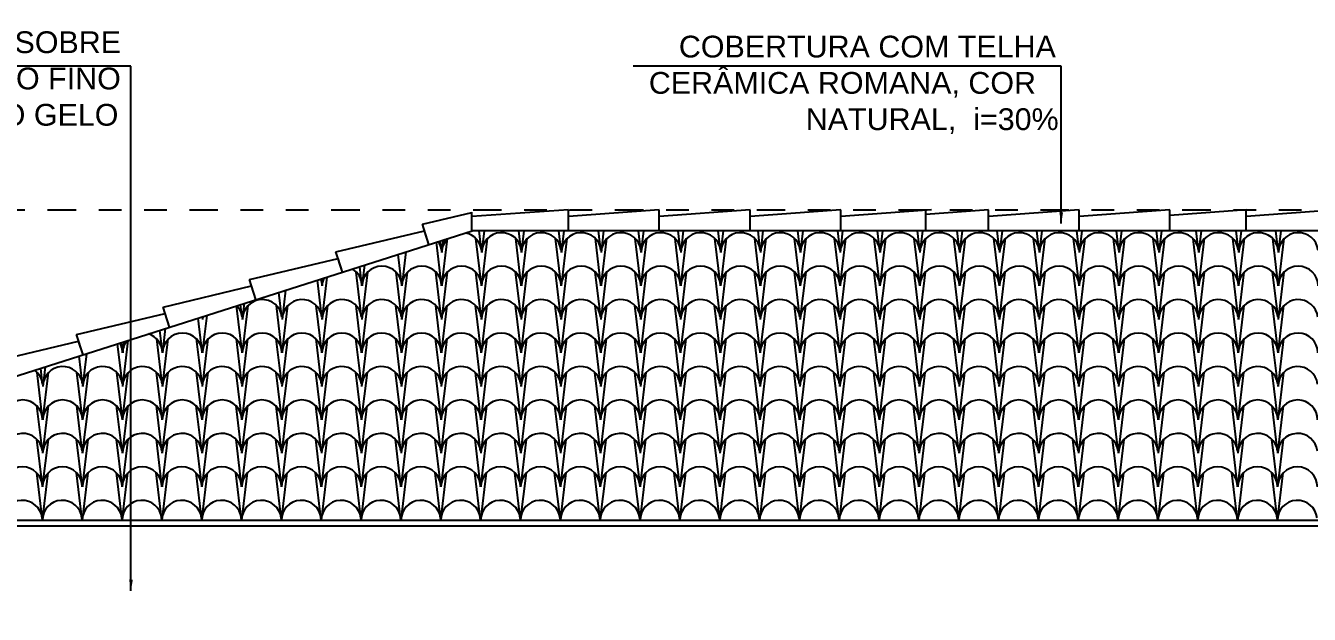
# Model space of a CAD drawing. Extents: x 12 to 194, y 116 to 198.
# Drawn here: x 34.78 to 40.44, y 166.51 to 169.1 of the extents above; entities that cross this region are included whole.
import ezdxf

# ---------------------------------------------------------------- set-up
doc = ezdxf.new("R2010")
doc.units = 0
doc.header["$LTSCALE"] = 0.005
doc.linetypes.add('C5', pattern=[60, 50, -5, 0, -5])
doc.linetypes.add('TRAÇO-2PTOS_P', pattern=[0.625, 0.25, -0.125, 0, -0.125, 0, -0.125])
doc.layers.get('0').update_dxf_attribs({"linetype": 'CONTINUOUS'})
for name, color, linetype in [('A-01', 1, 'CONTINUOUS'), ('ARQ-EXO-1_100', 251, 'C5'), ('ARQ-SMB-1_100', 1, 'CONTINUOUS'), ('ARQ-TXT-1_075', 2, 'CONTINUOUS'), ('BL-AR-TELHA 2', 2, 'CONTINUOUS'), ('TELHA', 3, 'CONTINUOUS')]:
    doc.layers.add(name, color=color, linetype=linetype)
doc.styles.add('ESC-50-A20', font='arial.ttf', dxfattribs={"height": 0.1})
doc.styles.add('FNDE Texto Cota 0025', font='verdana.ttf', dxfattribs={"height": 0.04})
doc.dimstyles.new('FNDE 1-0025', dxfattribs={"dimscale": 5, "dimtxt": 0.04, "dimasz": 0.01, "dimexe": 0.15, "dimexo": 0.15, "dimgap": 0.005, "dimtad": 1, "dimzin": 1, "dimdsep": 46, "dimtxsty": 'FNDE Texto Cota 0025', "dimblk": 'tic', "dimcen": 0.015, "dimdle": 0.15, "dimse1": 1, "dimse2": 1, "dimclrd": 251, "dimclre": 251, "dimclrt": 256, "dimaunit": 1, "dimadec": 3, "dimazin": 0, "dimtfac": 1, "dimtix": 1, "dimtmove": 2, "dimatfit": 3, "dimfxl": 0.15, "dimtvp": 1, "dimtolj": 1, "dimtzin": 0, "dimarcsym": 0})

# ---------------------------------------------------------------- blocks, each defined once
blk = doc.blocks.new('tic')
at = {"color": 251}
for p, q in [((-1, 0), (1, 0)), ((0, -1), (0, 1))]:
    blk.add_line(p, q, dxfattribs=at)
blk.add_line((-0.6, -0.6), (0.6, 0.6))

msp = doc.modelspace()

# ---------------------------------------------------------------- linework, layer by layer
at = {"layer": 'A-01', "color": 3}
for p, q in [((33.0273, 167.0118), (36.7498, 168.1983)), ((46.2497, 168.1983), (36.7497, 168.1983))]:
    msp.add_line(p, q, dxfattribs=at)
msp.add_lwpolyline([(33.6247, 166.4488), (33.6247, 166.8988), (49.3747, 166.8988), (49.3747, 166.4488)], dxfattribs=at)
at = {"layer": 'ARQ-EXO-1_100', "color": 252, "linetype": 'TRAÇO-2PTOS_P', "ltscale": 100}
msp.add_line((31.7548, 168.2917), (50.4577, 168.2917), dxfattribs=at)
at = {"layer": 'ARQ-EXO-1_100', "color": 252, "ltscale": 2}
msp.add_line((31.7548, 166.8988), (50.4577, 166.8988), dxfattribs=at)
at = {"layer": 'BL-AR-TELHA 2'}
for p, q in [((36.7913, 168.1129), (36.7811, 168.1983)), ((36.793, 168.1035), (36.8045, 168.1983)), ((36.9669, 168.1129), (36.9566, 168.1983)), ((36.9686, 168.1035), (36.98, 168.1983)), ((37.1425, 168.1129), (37.1322, 168.1983)), ((37.1442, 168.1035), (37.1556, 168.1983)), ((37.318, 168.1129), (37.3078, 168.1983)), ((37.3198, 168.1035), (37.3312, 168.1983)), ((37.4936, 168.1129), (37.4833, 168.1983)), ((37.4953, 168.1035), (37.5067, 168.1983)), ((37.6692, 168.1129), (37.6589, 168.1983)), ((37.6709, 168.1035), (37.6823, 168.1983)), ((37.8448, 168.1129), (37.8345, 168.1983)), ((37.8465, 168.1035), (37.8579, 168.1983)), ((38.0203, 168.1129), (38.0101, 168.1983)), ((38.022, 168.1035), (38.0334, 168.1983)), ((38.1959, 168.1129), (38.1856, 168.1983)), ((38.1976, 168.1035), (38.209, 168.1983)), ((38.3715, 168.1129), (38.3612, 168.1983)), ((38.3732, 168.1035), (38.3846, 168.1983)), ((38.547, 168.1129), (38.5368, 168.1983)), ((38.5487, 168.1035), (38.5602, 168.1983)), ((38.7226, 168.1129), (38.7123, 168.1983)), ((38.7226, 168.1129), (38.7123, 168.1983)), ((38.7243, 168.1035), (38.7357, 168.1983)), ((38.8982, 168.1129), (38.8879, 168.1983)), ((38.8999, 168.1035), (38.9113, 168.1983)), ((39.0737, 168.1129), (39.0635, 168.1983)), ((39.0755, 168.1035), (39.0869, 168.1983)), ((39.2493, 168.1129), (39.239, 168.1983)), ((39.251, 168.1035), (39.2624, 168.1983)), ((39.4249, 168.1129), (39.4146, 168.1983)), ((39.4266, 168.1035), (39.438, 168.1983)), ((39.6005, 168.1129), (39.5902, 168.1983)), ((39.6022, 168.1035), (39.6136, 168.1983)), ((39.776, 168.1129), (39.7658, 168.1983)), ((39.7777, 168.1035), (39.7891, 168.1983)), ((39.9516, 168.1129), (39.9413, 168.1983)), ((39.9533, 168.1035), (39.9647, 168.1983)), ((40.1272, 168.1129), (40.1169, 168.1983)), ((40.1289, 168.1035), (40.1403, 168.1983)), ((40.3027, 168.1129), (40.2925, 168.1983)), ((40.3044, 168.1035), (40.3159, 168.1983)), ((36.6158, 167.9607), (36.5932, 168.1484)), ((36.6158, 168.1129), (36.6108, 168.154)), ((36.6169, 167.9559), (36.6421, 168.1649)), ((36.6175, 168.1035), (36.6241, 168.1582)), ((36.7913, 167.9607), (36.7668, 168.1649)), ((36.7925, 167.9559), (36.8176, 168.1649)), ((36.9669, 167.9607), (36.9423, 168.1649)), ((36.968, 167.9559), (36.9932, 168.1649)), ((37.1425, 167.9607), (37.1179, 168.1649)), ((37.1436, 167.9559), (37.1688, 168.1649)), ((37.318, 167.9607), (37.2935, 168.1649)), ((37.3192, 167.9559), (37.3443, 168.1649)), ((37.4936, 167.9607), (37.469, 168.1649)), ((37.4948, 167.9559), (37.5199, 168.1649)), ((37.6692, 167.9607), (37.6446, 168.1649)), ((37.6703, 167.9559), (37.6955, 168.1649)), ((37.8448, 167.9607), (37.8202, 168.1649)), ((37.8459, 167.9559), (37.871, 168.1649)), ((38.0203, 167.9607), (37.9957, 168.1649)), ((38.0215, 167.9559), (38.0466, 168.1649)), ((38.1959, 167.9607), (38.1713, 168.1649)), ((38.197, 167.9559), (38.2222, 168.1649)), ((38.3715, 167.9607), (38.3469, 168.1649)), ((38.3726, 167.9559), (38.3978, 168.1649)), ((38.547, 167.9607), (38.5225, 168.1649)), ((38.5482, 167.9559), (38.5733, 168.1649)), ((38.7226, 167.9607), (38.698, 168.1649)), ((38.7237, 167.9559), (38.7489, 168.1649)), ((38.8982, 167.9607), (38.8736, 168.1649)), ((38.8993, 167.9559), (38.9245, 168.1649)), ((39.0737, 167.9607), (39.0492, 168.1649)), ((39.0749, 167.9559), (39.1, 168.1649)), ((39.2493, 167.9607), (39.2247, 168.1649)), ((39.2505, 167.9559), (39.2756, 168.1649)), ((39.4249, 167.9607), (39.4003, 168.1649)), ((39.426, 167.9559), (39.4512, 168.1649)), ((39.6005, 167.9607), (39.5759, 168.1649)), ((39.6016, 167.9559), (39.6267, 168.1649)), ((39.776, 167.9607), (39.7514, 168.1649)), ((39.7772, 167.9559), (39.8023, 168.1649)), ((39.9516, 167.9607), (39.927, 168.1649)), ((39.9527, 167.9559), (39.9779, 168.1649)), ((40.1272, 167.9607), (40.1026, 168.1649)), ((40.1283, 167.9559), (40.1535, 168.1649)), ((40.3027, 167.9607), (40.2782, 168.1649)), ((40.3039, 167.9559), (40.329, 168.1649)), ((36.4402, 167.9607), (36.4241, 168.0945)), ((36.4413, 167.9559), (36.4594, 168.1057)), ((36.2635, 167.8178), (36.2395, 168.0173)), ((36.2646, 167.9607), (36.255, 168.0406)), ((36.2652, 167.8084), (36.2904, 168.0173)), ((36.2658, 167.9559), (36.2768, 168.0475)), ((36.4391, 167.8178), (36.415, 168.0173)), ((36.4408, 167.8084), (36.4659, 168.0173)), ((36.6146, 167.8178), (36.5906, 168.0173)), ((36.6163, 167.8084), (36.6415, 168.0173)), ((36.7902, 167.8178), (36.7662, 168.0173)), ((36.7919, 167.8084), (36.8171, 168.0173)), ((36.9658, 167.8178), (36.9418, 168.0173)), ((36.9675, 167.8084), (36.9926, 168.0173)), ((37.1413, 167.8178), (37.1173, 168.0173)), ((37.143, 167.8084), (37.1682, 168.0173)), ((37.3169, 167.8178), (37.2929, 168.0173)), ((37.3186, 167.8084), (37.3438, 168.0173)), ((37.4925, 167.8178), (37.4685, 168.0173)), ((37.4942, 167.8084), (37.5193, 168.0173)), ((37.668, 167.8178), (37.644, 168.0173)), ((37.6698, 167.8084), (37.6949, 168.0173)), ((37.8436, 167.8178), (37.8196, 168.0173)), ((37.8453, 167.8084), (37.8705, 168.0173)), ((38.0192, 167.8178), (37.9952, 168.0173)), ((38.0209, 167.8084), (38.046, 168.0173)), ((38.1948, 167.8178), (38.1707, 168.0173)), ((38.1965, 167.8084), (38.2216, 168.0173)), ((38.3703, 167.8178), (38.3463, 168.0173)), ((38.372, 167.8084), (38.3972, 168.0173)), ((38.5459, 167.8178), (38.5219, 168.0173)), ((38.5476, 167.8084), (38.5728, 168.0173)), ((38.7215, 167.8178), (38.6975, 168.0173)), ((38.7232, 167.8084), (38.7483, 168.0173)), ((38.897, 167.8178), (38.873, 168.0173)), ((38.8987, 167.8084), (38.9239, 168.0173)), ((39.0726, 167.8178), (39.0486, 168.0173)), ((39.0743, 167.8084), (39.0995, 168.0173)), ((39.2482, 167.8178), (39.2242, 168.0173)), ((39.2499, 167.8084), (39.275, 168.0173)), ((39.4237, 167.8178), (39.3997, 168.0173)), ((39.4255, 167.8084), (39.4506, 168.0173)), ((39.5993, 167.8178), (39.5753, 168.0173)), ((39.601, 167.8084), (39.6262, 168.0173)), ((39.7749, 167.8178), (39.7509, 168.0173)), ((39.7766, 167.8084), (39.8017, 168.0173)), ((39.9505, 167.8178), (39.9264, 168.0173)), ((39.9522, 167.8084), (39.9773, 168.0173)), ((40.126, 167.8178), (40.102, 168.0173)), ((40.1277, 167.8084), (40.1529, 168.0173)), ((40.3016, 167.8178), (40.2776, 168.0173)), ((40.3033, 167.8084), (40.3285, 168.0173)), ((36.0879, 167.8178), (36.0683, 167.981)), ((36.0891, 167.9607), (36.0859, 167.9867)), ((36.0896, 167.8084), (36.1121, 167.995)), ((36.0902, 167.9559), (36.0942, 167.9893)), ((35.9124, 167.8178), (35.8992, 167.9272)), ((35.9141, 167.8084), (35.9295, 167.9368)), ((35.7368, 167.6656), (35.7122, 167.8698)), ((35.7368, 167.8178), (35.7301, 167.8733)), ((35.7379, 167.6608), (35.7631, 167.8698)), ((35.7385, 167.8084), (35.7469, 167.8786)), ((35.9124, 167.6656), (35.8878, 167.8698)), ((35.9135, 167.6608), (35.9386, 167.8698)), ((36.0879, 167.6656), (36.0633, 167.8698)), ((36.0891, 167.6608), (36.1142, 167.8698)), ((36.2635, 167.6656), (36.2389, 167.8698)), ((36.2646, 167.6608), (36.2898, 167.8698)), ((36.4391, 167.6656), (36.4145, 167.8698)), ((36.4402, 167.6608), (36.4654, 167.8698)), ((36.6146, 167.6656), (36.59, 167.8698)), ((36.6158, 167.6608), (36.6409, 167.8698)), ((36.7902, 167.6656), (36.7656, 167.8698)), ((36.7913, 167.6608), (36.8165, 167.8698)), ((36.9658, 167.6656), (36.9412, 167.8698)), ((36.9669, 167.6608), (36.9921, 167.8698)), ((37.1413, 167.6656), (37.1168, 167.8698)), ((37.1425, 167.6608), (37.1676, 167.8698)), ((37.3169, 167.6656), (37.2923, 167.8698)), ((37.318, 167.6608), (37.3432, 167.8698)), ((37.4925, 167.6656), (37.4679, 167.8698)), ((37.4936, 167.6608), (37.5188, 167.8698)), ((37.668, 167.6656), (37.6435, 167.8698)), ((37.6692, 167.6608), (37.6943, 167.8698)), ((37.8436, 167.6656), (37.819, 167.8698)), ((37.8448, 167.6608), (37.8699, 167.8698)), ((38.0192, 167.6656), (37.9946, 167.8698)), ((38.0203, 167.6608), (38.0455, 167.8698)), ((38.1948, 167.6656), (38.1702, 167.8698)), ((38.1959, 167.6608), (38.221, 167.8698)), ((38.3703, 167.6656), (38.3457, 167.8698)), ((38.3715, 167.6608), (38.3966, 167.8698)), ((38.5459, 167.6656), (38.5213, 167.8698)), ((38.547, 167.6608), (38.5722, 167.8698)), ((38.7215, 167.6656), (38.6969, 167.8698)), ((38.7226, 167.6608), (38.7478, 167.8698)), ((38.897, 167.6656), (38.8725, 167.8698)), ((38.8982, 167.6608), (38.9233, 167.8698)), ((39.0726, 167.6656), (39.048, 167.8698)), ((39.0737, 167.6608), (39.0989, 167.8698)), ((39.2482, 167.6656), (39.2236, 167.8698)), ((39.2493, 167.6608), (39.2745, 167.8698)), ((39.4237, 167.6656), (39.3992, 167.8698)), ((39.4249, 167.6608), (39.45, 167.8698)), ((39.5993, 167.6656), (39.5747, 167.8698)), ((39.6005, 167.6608), (39.6256, 167.8698)), ((39.7749, 167.6656), (39.7503, 167.8698)), ((39.776, 167.6608), (39.8012, 167.8698)), ((39.9505, 167.6656), (39.9259, 167.8698)), ((39.9516, 167.6608), (39.9767, 167.8698)), ((40.126, 167.6656), (40.1014, 167.8698)), ((40.1272, 167.6608), (40.1523, 167.8698)), ((40.3016, 167.6656), (40.277, 167.8698)), ((40.3027, 167.6608), (40.3279, 167.8698)), ((35.5612, 167.6656), (35.5434, 167.8137)), ((35.5612, 167.8178), (35.561, 167.8194)), ((35.5624, 167.6608), (35.5823, 167.8261)), ((35.5629, 167.8084), (35.5644, 167.8204)), ((35.3845, 167.5228), (35.3605, 167.7222)), ((35.3856, 167.6656), (35.3743, 167.7599)), ((35.3862, 167.5133), (35.4114, 167.7222)), ((35.3868, 167.6608), (35.3997, 167.7679)), ((35.5601, 167.5228), (35.5361, 167.7222)), ((35.5618, 167.5133), (35.5869, 167.7222)), ((35.7356, 167.5228), (35.7116, 167.7222)), ((35.7374, 167.5133), (35.7625, 167.7222)), ((35.9112, 167.5228), (35.8872, 167.7222)), ((35.9129, 167.5133), (35.9381, 167.7222)), ((36.0868, 167.5228), (36.0628, 167.7222)), ((36.0885, 167.5133), (36.1136, 167.7222)), ((36.2624, 167.5228), (36.2383, 167.7222)), ((36.2641, 167.5133), (36.2892, 167.7222)), ((36.4379, 167.5228), (36.4139, 167.7222)), ((36.4396, 167.5133), (36.4648, 167.7222)), ((36.6135, 167.5228), (36.5895, 167.7222)), ((36.6152, 167.5133), (36.6404, 167.7222)), ((36.7891, 167.5228), (36.765, 167.7222)), ((36.7908, 167.5133), (36.8159, 167.7222)), ((36.9646, 167.5228), (36.9406, 167.7222)), ((36.9663, 167.5133), (36.9915, 167.7222)), ((37.1402, 167.5228), (37.1162, 167.7222)), ((37.1419, 167.5133), (37.1671, 167.7222)), ((37.3158, 167.5228), (37.2918, 167.7222)), ((37.3175, 167.5133), (37.3426, 167.7222)), ((37.4913, 167.5228), (37.4673, 167.7222)), ((37.493, 167.5133), (37.5182, 167.7222)), ((37.6669, 167.5228), (37.6429, 167.7222)), ((37.6686, 167.5133), (37.6938, 167.7222)), ((37.8425, 167.5228), (37.8185, 167.7222)), ((37.8442, 167.5133), (37.8693, 167.7222)), ((38.018, 167.5228), (37.994, 167.7222)), ((38.0198, 167.5133), (38.0449, 167.7222)), ((38.1936, 167.5228), (38.1696, 167.7222)), ((38.1953, 167.5133), (38.2205, 167.7222)), ((38.3692, 167.5228), (38.3452, 167.7222)), ((38.3709, 167.5133), (38.396, 167.7222)), ((38.5448, 167.5228), (38.5207, 167.7222)), ((38.5465, 167.5133), (38.5716, 167.7222)), ((38.7203, 167.5228), (38.6963, 167.7222)), ((38.722, 167.5133), (38.7472, 167.7222)), ((38.8959, 167.5228), (38.8719, 167.7222)), ((38.8976, 167.5133), (38.9228, 167.7222)), ((39.0715, 167.5228), (39.0475, 167.7222)), ((39.0732, 167.5133), (39.0983, 167.7222)), ((39.247, 167.5228), (39.223, 167.7222)), ((39.2487, 167.5133), (39.2739, 167.7222)), ((39.4226, 167.5228), (39.3986, 167.7222)), ((39.4243, 167.5133), (39.4495, 167.7222)), ((39.5982, 167.5228), (39.5742, 167.7222)), ((39.5999, 167.5133), (39.625, 167.7222)), ((39.7737, 167.5228), (39.7497, 167.7222)), ((39.7755, 167.5133), (39.8006, 167.7222)), ((39.9493, 167.5228), (39.9253, 167.7222)), ((39.951, 167.5133), (39.9762, 167.7222)), ((40.1249, 167.5228), (40.1009, 167.7222)), ((40.1266, 167.5133), (40.1517, 167.7222)), ((40.3005, 167.5228), (40.2764, 167.7222)), ((40.3022, 167.5133), (40.3273, 167.7222)), ((35.2089, 167.5228), (35.1876, 167.7003)), ((35.2101, 167.6656), (35.2052, 167.706)), ((35.2106, 167.5133), (35.235, 167.7154)), ((35.2112, 167.6608), (35.2171, 167.7097)), ((35.0334, 167.5228), (35.0185, 167.6464)), ((35.0351, 167.5133), (35.0524, 167.6573)), ((34.8578, 167.3705), (34.8332, 167.5747)), ((34.8578, 167.5228), (34.8494, 167.5925)), ((34.8589, 167.3657), (34.8841, 167.5747)), ((34.8595, 167.5133), (34.8698, 167.5991)), ((35.0334, 167.3705), (35.0088, 167.5747)), ((35.0345, 167.3657), (35.0597, 167.5747)), ((35.2089, 167.3705), (35.1844, 167.5747)), ((35.2101, 167.3657), (35.2352, 167.5747)), ((35.3845, 167.3705), (35.3599, 167.5747)), ((35.3856, 167.3657), (35.4108, 167.5747)), ((35.5601, 167.3705), (35.5355, 167.5747)), ((35.5612, 167.3657), (35.5864, 167.5747)), ((35.7356, 167.3705), (35.7111, 167.5747)), ((35.7368, 167.3657), (35.7619, 167.5747)), ((35.9112, 167.3705), (35.8866, 167.5747)), ((35.9124, 167.3657), (35.9375, 167.5747)), ((36.0868, 167.3705), (36.0622, 167.5747)), ((36.0879, 167.3657), (36.1131, 167.5747)), ((36.2624, 167.3705), (36.2378, 167.5747)), ((36.2635, 167.3657), (36.2886, 167.5747)), ((36.4379, 167.3705), (36.4133, 167.5747)), ((36.4391, 167.3657), (36.4642, 167.5747)), ((36.6135, 167.3705), (36.5889, 167.5747)), ((36.6146, 167.3657), (36.6398, 167.5747)), ((36.7891, 167.3705), (36.7645, 167.5747)), ((36.7902, 167.3657), (36.8154, 167.5747)), ((36.9646, 167.3705), (36.94, 167.5747)), ((36.9658, 167.3657), (36.9909, 167.5747)), ((37.1402, 167.3705), (37.1156, 167.5747)), ((37.1413, 167.3657), (37.1665, 167.5747)), ((37.3158, 167.3705), (37.2912, 167.5747)), ((37.3169, 167.3657), (37.3421, 167.5747)), ((37.4913, 167.3705), (37.4668, 167.5747)), ((37.4925, 167.3657), (37.5176, 167.5747)), ((37.6669, 167.3705), (37.6423, 167.5747)), ((37.668, 167.3657), (37.6932, 167.5747)), ((37.8425, 167.3705), (37.8179, 167.5747)), ((37.8436, 167.3657), (37.8688, 167.5747)), ((38.018, 167.3705), (37.9935, 167.5747)), ((38.0192, 167.3657), (38.0443, 167.5747)), ((38.1936, 167.3705), (38.169, 167.5747)), ((38.1948, 167.3657), (38.2199, 167.5747)), ((38.3692, 167.3705), (38.3446, 167.5747)), ((38.3703, 167.3657), (38.3955, 167.5747)), ((38.5448, 167.3705), (38.5202, 167.5747)), ((38.5459, 167.3657), (38.571, 167.5747)), ((38.7203, 167.3705), (38.6957, 167.5747)), ((38.7215, 167.3657), (38.7466, 167.5747)), ((38.8959, 167.3705), (38.8713, 167.5747)), ((38.897, 167.3657), (38.9222, 167.5747)), ((39.0715, 167.3705), (39.0469, 167.5747)), ((39.0726, 167.3657), (39.0978, 167.5747)), ((39.247, 167.3705), (39.2225, 167.5747)), ((39.2482, 167.3657), (39.2733, 167.5747)), ((39.4226, 167.3705), (39.398, 167.5747)), ((39.4237, 167.3657), (39.4489, 167.5747)), ((39.5982, 167.3705), (39.5736, 167.5747)), ((39.5993, 167.3657), (39.6245, 167.5747)), ((39.7737, 167.3705), (39.7492, 167.5747)), ((39.7749, 167.3657), (39.8, 167.5747)), ((39.9493, 167.3705), (39.9247, 167.5747)), ((39.9505, 167.3657), (39.9756, 167.5747)), ((40.1249, 167.3705), (40.1003, 167.5747)), ((40.126, 167.3657), (40.1512, 167.5747)), ((40.3005, 167.3705), (40.2759, 167.5747)), ((40.3016, 167.3657), (40.3267, 167.5747)), ((34.8567, 167.2277), (34.8326, 167.4271)), ((34.8584, 167.2182), (34.8835, 167.4271)), ((35.0322, 167.2277), (35.0082, 167.4271)), ((35.0339, 167.2182), (35.0591, 167.4271)), ((35.2078, 167.2277), (35.1838, 167.4271)), ((35.2095, 167.2182), (35.2347, 167.4271)), ((35.3834, 167.2277), (35.3594, 167.4271)), ((35.3851, 167.2182), (35.4102, 167.4271)), ((35.5589, 167.2277), (35.5349, 167.4271)), ((35.5606, 167.2182), (35.5858, 167.4271)), ((35.7345, 167.2277), (35.7105, 167.4271)), ((35.7362, 167.2182), (35.7614, 167.4271)), ((35.9101, 167.2277), (35.8861, 167.4271)), ((35.9118, 167.2182), (35.9369, 167.4271)), ((36.0856, 167.2277), (36.0616, 167.4271)), ((36.0874, 167.2182), (36.1125, 167.4271)), ((36.2612, 167.2277), (36.2372, 167.4271)), ((36.2629, 167.2182), (36.2881, 167.4271)), ((36.4368, 167.2277), (36.4128, 167.4271)), ((36.4385, 167.2182), (36.4636, 167.4271)), ((36.6124, 167.2277), (36.5883, 167.4271)), ((36.6141, 167.2182), (36.6392, 167.4271)), ((36.7879, 167.2277), (36.7639, 167.4271)), ((36.7896, 167.2182), (36.8148, 167.4271)), ((36.9635, 167.2277), (36.9395, 167.4271)), ((36.9652, 167.2182), (36.9904, 167.4271)), ((37.1391, 167.2277), (37.115, 167.4271)), ((37.1408, 167.2182), (37.1659, 167.4271)), ((37.3146, 167.2277), (37.2906, 167.4271)), ((37.3163, 167.2182), (37.3415, 167.4271)), ((37.4902, 167.2277), (37.4662, 167.4271)), ((37.4919, 167.2182), (37.5171, 167.4271)), ((37.6658, 167.2277), (37.6418, 167.4271)), ((37.6675, 167.2182), (37.6926, 167.4271)), ((37.8413, 167.2277), (37.8173, 167.4271)), ((37.843, 167.2182), (37.8682, 167.4271)), ((38.0169, 167.2277), (37.9929, 167.4271)), ((38.0186, 167.2182), (38.0438, 167.4271)), ((38.1925, 167.2277), (38.1685, 167.4271)), ((38.1942, 167.2182), (38.2193, 167.4271)), ((38.368, 167.2277), (38.344, 167.4271)), ((38.3698, 167.2182), (38.3949, 167.4271)), ((38.5436, 167.2277), (38.5196, 167.4271)), ((38.5453, 167.2182), (38.5705, 167.4271)), ((38.7192, 167.2277), (38.6952, 167.4271)), ((38.7209, 167.2182), (38.746, 167.4271)), ((38.8948, 167.2277), (38.8707, 167.4271)), ((38.8965, 167.2182), (38.9216, 167.4271)), ((39.0703, 167.2277), (39.0463, 167.4271)), ((39.072, 167.2182), (39.0972, 167.4271)), ((39.2459, 167.2277), (39.2219, 167.4271)), ((39.2476, 167.2182), (39.2728, 167.4271)), ((39.4215, 167.2277), (39.3975, 167.4271)), ((39.4232, 167.2182), (39.4483, 167.4271)), ((39.597, 167.2277), (39.573, 167.4271)), ((39.5987, 167.2182), (39.6239, 167.4271)), ((39.7726, 167.2277), (39.7486, 167.4271)), ((39.7743, 167.2182), (39.7995, 167.4271)), ((39.9482, 167.2277), (39.9242, 167.4271)), ((39.9499, 167.2182), (39.975, 167.4271)), ((40.1237, 167.2277), (40.0997, 167.4271)), ((40.1255, 167.2182), (40.1506, 167.4271)), ((40.2993, 167.2277), (40.2753, 167.4271)), ((40.301, 167.2182), (40.3262, 167.4271)), ((34.8567, 167.0754), (34.8321, 167.2796)), ((34.8578, 167.0706), (34.8829, 167.2796)), ((35.0322, 167.0754), (35.0076, 167.2796)), ((35.0334, 167.0706), (35.0585, 167.2796)), ((35.2078, 167.0754), (35.1832, 167.2796)), ((35.2089, 167.0706), (35.2341, 167.2796)), ((35.3834, 167.0754), (35.3588, 167.2796)), ((35.3845, 167.0706), (35.4097, 167.2796)), ((35.5589, 167.0754), (35.5344, 167.2796)), ((35.5601, 167.0706), (35.5852, 167.2796)), ((35.7345, 167.0754), (35.7099, 167.2796)), ((35.7356, 167.0706), (35.7608, 167.2796)), ((35.9101, 167.0754), (35.8855, 167.2796)), ((35.9112, 167.0706), (35.9364, 167.2796)), ((36.0856, 167.0754), (36.0611, 167.2796)), ((36.0868, 167.0706), (36.1119, 167.2796)), ((36.2612, 167.0754), (36.2366, 167.2796)), ((36.2624, 167.0706), (36.2875, 167.2796)), ((36.4368, 167.0754), (36.4122, 167.2796)), ((36.4379, 167.0706), (36.4631, 167.2796)), ((36.6124, 167.0754), (36.5878, 167.2796)), ((36.6135, 167.0706), (36.6386, 167.2796)), ((36.7879, 167.0754), (36.7633, 167.2796)), ((36.7891, 167.0706), (36.8142, 167.2796)), ((36.9635, 167.0754), (36.9389, 167.2796)), ((36.9646, 167.0706), (36.9898, 167.2796)), ((37.1391, 167.0754), (37.1145, 167.2796)), ((37.1402, 167.0706), (37.1654, 167.2796)), ((37.3146, 167.0754), (37.29, 167.2796)), ((37.3158, 167.0706), (37.3409, 167.2796)), ((37.4902, 167.0754), (37.4656, 167.2796)), ((37.4913, 167.0706), (37.5165, 167.2796)), ((37.6658, 167.0754), (37.6412, 167.2796)), ((37.6669, 167.0706), (37.6921, 167.2796)), ((37.8413, 167.0754), (37.8168, 167.2796)), ((37.8425, 167.0706), (37.8676, 167.2796)), ((38.0169, 167.0754), (37.9923, 167.2796)), ((38.018, 167.0706), (38.0432, 167.2796)), ((38.1925, 167.0754), (38.1679, 167.2796)), ((38.1936, 167.0706), (38.2188, 167.2796)), ((38.368, 167.0754), (38.3435, 167.2796)), ((38.3692, 167.0706), (38.3943, 167.2796)), ((38.5436, 167.0754), (38.519, 167.2796)), ((38.5448, 167.0706), (38.5699, 167.2796)), ((38.7192, 167.0754), (38.6946, 167.2796)), ((38.7203, 167.0706), (38.7455, 167.2796)), ((38.8948, 167.0754), (38.8702, 167.2796)), ((38.8959, 167.0706), (38.921, 167.2796)), ((39.0703, 167.0754), (39.0457, 167.2796)), ((39.0715, 167.0706), (39.0966, 167.2796)), ((39.2459, 167.0754), (39.2213, 167.2796)), ((39.247, 167.0706), (39.2722, 167.2796)), ((39.4215, 167.0754), (39.3969, 167.2796)), ((39.4226, 167.0706), (39.4478, 167.2796)), ((39.597, 167.0754), (39.5725, 167.2796)), ((39.5982, 167.0706), (39.6233, 167.2796)), ((39.7726, 167.0754), (39.748, 167.2796)), ((39.7737, 167.0706), (39.7989, 167.2796)), ((39.9482, 167.0754), (39.9236, 167.2796)), ((39.9493, 167.0706), (39.9745, 167.2796)), ((40.1237, 167.0754), (40.0992, 167.2796)), ((40.1249, 167.0706), (40.15, 167.2796)), ((40.2993, 167.0754), (40.2747, 167.2796)), ((40.3005, 167.0706), (40.3256, 167.2796)), ((34.8567, 166.9231), (34.8315, 167.132)), ((34.8572, 166.9231), (34.8824, 167.132)), ((35.0322, 166.9231), (35.0071, 167.132)), ((35.0328, 166.9231), (35.0579, 167.132)), ((35.2078, 166.9231), (35.1826, 167.132)), ((35.2084, 166.9231), (35.2335, 167.132)), ((35.3834, 166.9231), (35.3582, 167.132)), ((35.3839, 166.9231), (35.4091, 167.132)), ((35.5589, 166.9231), (35.5338, 167.132)), ((35.5595, 166.9231), (35.5847, 167.132)), ((35.7345, 166.9231), (35.7094, 167.132)), ((35.7351, 166.9231), (35.7602, 167.132)), ((35.9101, 166.9231), (35.8849, 167.132)), ((35.9106, 166.9231), (35.9358, 167.132)), ((36.0856, 166.9231), (36.0605, 167.132)), ((36.0862, 166.9231), (36.1114, 167.132)), ((36.2612, 166.9231), (36.2361, 167.132)), ((36.2618, 166.9231), (36.2869, 167.132)), ((36.4368, 166.9231), (36.4116, 167.132)), ((36.4374, 166.9231), (36.4625, 167.132)), ((36.6124, 166.9231), (36.5872, 167.132)), ((36.6129, 166.9231), (36.6381, 167.132)), ((36.7879, 166.9231), (36.7628, 167.132)), ((36.7885, 166.9231), (36.8136, 167.132)), ((36.9635, 166.9231), (36.9383, 167.132)), ((36.9641, 166.9231), (36.9892, 167.132)), ((37.1391, 166.9231), (37.1139, 167.132)), ((37.1396, 166.9231), (37.1648, 167.132)), ((37.3146, 166.9231), (37.2895, 167.132)), ((37.3152, 166.9231), (37.3404, 167.132)), ((37.4902, 166.9231), (37.465, 167.132)), ((37.4908, 166.9231), (37.5159, 167.132)), ((37.6658, 166.9231), (37.6406, 167.132)), ((37.6663, 166.9231), (37.6915, 167.132)), ((37.8413, 166.9231), (37.8162, 167.132)), ((37.8419, 166.9231), (37.8671, 167.132)), ((38.0169, 166.9231), (37.9918, 167.132)), ((38.0175, 166.9231), (38.0426, 167.132)), ((38.1925, 166.9231), (38.1673, 167.132)), ((38.193, 166.9231), (38.2182, 167.132)), ((38.368, 166.9231), (38.3429, 167.132)), ((38.3686, 166.9231), (38.3938, 167.132)), ((38.5436, 166.9231), (38.5185, 167.132)), ((38.5442, 166.9231), (38.5693, 167.132)), ((38.7192, 166.9231), (38.694, 167.132)), ((38.7198, 166.9231), (38.7449, 167.132)), ((38.8948, 166.9231), (38.8696, 167.132)), ((38.8953, 166.9231), (38.9205, 167.132)), ((39.0703, 166.9231), (39.0452, 167.132)), ((39.0709, 166.9231), (39.096, 167.132)), ((39.2459, 166.9231), (39.2207, 167.132)), ((39.2465, 166.9231), (39.2716, 167.132)), ((39.4215, 166.9231), (39.3963, 167.132)), ((39.422, 166.9231), (39.4472, 167.132)), ((39.597, 166.9231), (39.5719, 167.132)), ((39.5976, 166.9231), (39.6228, 167.132)), ((39.7726, 166.9231), (39.7475, 167.132)), ((39.7732, 166.9231), (39.7983, 167.132)), ((39.9482, 166.9231), (39.923, 167.132)), ((39.9487, 166.9231), (39.9739, 167.132)), ((40.1237, 166.9231), (40.0986, 167.132)), ((40.1243, 166.9231), (40.1495, 167.132)), ((40.2993, 166.9231), (40.2742, 167.132)), ((40.2999, 166.9231), (40.325, 167.132))]:
    msp.add_line(p, q, dxfattribs=at)
for centre, start, end in [((36.7044, 168.1035), 6.5419, 78.6881), ((36.88, 168.1035), 6.5419, 180), ((37.0555, 168.1035), 6.5419, 180), ((37.2311, 168.1035), 6.5419, 180), ((37.4067, 168.1035), 6.5419, 180), ((37.5823, 168.1035), 6.5419, 180), ((37.7578, 168.1035), 6.5419, 180), ((37.9334, 168.1035), 6.5419, 180), ((38.109, 168.1035), 6.5419, 180), ((38.2845, 168.1035), 6.5419, 180), ((38.4601, 168.1035), 6.5419, 180), ((38.6357, 168.1035), 6.5419, 180), ((38.8112, 168.1035), 6.5419, 180), ((38.9868, 168.1035), 6.5419, 180), ((39.1624, 168.1035), 6.5419, 180), ((39.338, 168.1035), 6.5419, 180), ((39.5135, 168.1035), 6.5419, 180), ((39.6891, 168.1035), 6.5419, 180), ((39.8647, 168.1035), 6.5419, 180), ((40.0402, 168.1035), 6.5419, 180), ((40.2158, 168.1035), 6.5419, 180), ((40.3914, 168.1035), 6.5419, 180), ((36.5288, 168.1035), 6.5419, 33.0669), ((36.7044, 168.1035), 136.6698, 180), ((36.1771, 167.9559), 0, 58.3196), ((36.3527, 167.9559), 0, 180), ((36.5283, 167.9559), 0, 180), ((36.7038, 167.9559), 0, 180), ((36.8794, 167.9559), 0, 180), ((37.055, 167.9559), 0, 180), ((37.2305, 167.9559), 0, 180), ((37.4061, 167.9559), 0, 180), ((37.5817, 167.9559), 0, 180), ((37.7573, 167.9559), 0, 180), ((37.9328, 167.9559), 0, 180), ((38.1084, 167.9559), 0, 180), ((38.284, 167.9559), 0, 180), ((38.4595, 167.9559), 0, 180), ((38.6351, 167.9559), 0, 180), ((38.8107, 167.9559), 0, 180), ((38.9862, 167.9559), 0, 180), ((39.1618, 167.9559), 0, 180), ((39.3374, 167.9559), 0, 180), ((39.513, 167.9559), 0, 180), ((39.6885, 167.9559), 0, 180), ((39.8641, 167.9559), 0, 180), ((40.0397, 167.9559), 0, 180), ((40.2152, 167.9559), 0, 180), ((40.3908, 167.9559), 0, 180), ((36.0016, 167.9559), 0, 20.0843), ((36.1771, 167.9559), 157.0384, 180), ((35.8254, 167.8084), 6.5419, 180), ((36.001, 167.8084), 6.5419, 180), ((36.1766, 167.8084), 6.5419, 180), ((36.3521, 167.8084), 6.5419, 180), ((36.5277, 167.8084), 6.5419, 180), ((36.7033, 167.8084), 6.5419, 180), ((36.8788, 167.8084), 6.5419, 180), ((37.0544, 167.8084), 6.5419, 180), ((37.23, 167.8084), 6.5419, 180), ((37.4055, 167.8084), 6.5419, 180), ((37.5811, 167.8084), 6.5419, 180), ((37.7567, 167.8084), 6.5419, 180), ((37.9323, 167.8084), 6.5419, 180), ((38.1078, 167.8084), 6.5419, 180), ((38.2834, 167.8084), 6.5419, 180), ((38.459, 167.8084), 6.5419, 180), ((38.6345, 167.8084), 6.5419, 180), ((38.8101, 167.8084), 6.5419, 180), ((38.9857, 167.8084), 6.5419, 180), ((39.1612, 167.8084), 6.5419, 180), ((39.3368, 167.8084), 6.5419, 180), ((39.5124, 167.8084), 6.5419, 180), ((39.688, 167.8084), 6.5419, 180), ((39.8635, 167.8084), 6.5419, 180), ((40.0391, 167.8084), 6.5419, 180), ((40.2147, 167.8084), 6.5419, 180), ((40.3902, 167.8084), 6.5419, 180), ((35.6499, 167.8084), 6.5419, 43.0151), ((35.4743, 167.8084), 6.5419, 7.2267), ((35.6499, 167.8084), 172.3429, 180), ((35.2981, 167.6608), 0, 72.1564), ((35.4737, 167.6608), 0, 180), ((35.6493, 167.6608), 0, 180), ((35.8249, 167.6608), 0, 180), ((36.0004, 167.6608), 0, 180), ((36.176, 167.6608), 0, 180), ((36.3516, 167.6608), 0, 180), ((36.5271, 167.6608), 0, 180), ((36.7027, 167.6608), 0, 180), ((36.8783, 167.6608), 0, 180), ((37.0538, 167.6608), 0, 180), ((37.2294, 167.6608), 0, 180), ((37.405, 167.6608), 0, 180), ((37.5805, 167.6608), 0, 180), ((37.7561, 167.6608), 0, 180), ((37.9317, 167.6608), 0, 180), ((38.1073, 167.6608), 0, 180), ((38.2828, 167.6608), 0, 180), ((38.4584, 167.6608), 0, 180), ((38.634, 167.6608), 0, 180), ((38.8095, 167.6608), 0, 180), ((38.9851, 167.6608), 0, 180), ((39.1607, 167.6608), 0, 180), ((39.3362, 167.6608), 0, 180), ((39.5118, 167.6608), 0, 180), ((39.6874, 167.6608), 0, 180), ((39.863, 167.6608), 0, 180), ((40.0385, 167.6608), 0, 180), ((40.2141, 167.6608), 0, 180), ((40.3897, 167.6608), 0, 180), ((35.1226, 167.6608), 0, 29.4817), ((35.2981, 167.6608), 143.2015, 180), ((34.7709, 167.5133), 6.5419, 53.8716), ((34.9464, 167.5133), 6.5419, 180), ((35.122, 167.5133), 6.5419, 180), ((35.2976, 167.5133), 6.5419, 180), ((35.4731, 167.5133), 6.5419, 180), ((35.6487, 167.5133), 6.5419, 180), ((35.8243, 167.5133), 6.5419, 180), ((35.9999, 167.5133), 6.5419, 180), ((36.1754, 167.5133), 6.5419, 180), ((36.351, 167.5133), 6.5419, 180), ((36.5266, 167.5133), 6.5419, 180), ((36.7021, 167.5133), 6.5419, 180), ((36.8777, 167.5133), 6.5419, 180), ((37.0533, 167.5133), 6.5419, 180), ((37.2288, 167.5133), 6.5419, 180), ((37.4044, 167.5133), 6.5419, 180), ((37.58, 167.5133), 6.5419, 180), ((37.7555, 167.5133), 6.5419, 180), ((37.9311, 167.5133), 6.5419, 180), ((38.1067, 167.5133), 6.5419, 180), ((38.2823, 167.5133), 6.5419, 180), ((38.4578, 167.5133), 6.5419, 180), ((38.6334, 167.5133), 6.5419, 180), ((38.809, 167.5133), 6.5419, 180), ((38.9845, 167.5133), 6.5419, 180), ((39.1601, 167.5133), 6.5419, 180), ((39.3357, 167.5133), 6.5419, 180), ((39.5112, 167.5133), 6.5419, 180), ((39.6868, 167.5133), 6.5419, 180), ((39.8624, 167.5133), 6.5419, 180), ((40.038, 167.5133), 6.5419, 180), ((40.2135, 167.5133), 6.5419, 180), ((40.3891, 167.5133), 6.5419, 180), ((34.7703, 167.3657), 0, 180), ((34.9459, 167.3657), 0, 180), ((35.1214, 167.3657), 0, 180), ((35.297, 167.3657), 0, 180), ((35.4726, 167.3657), 0, 180), ((35.6481, 167.3657), 0, 180), ((35.8237, 167.3657), 0, 180), ((35.9993, 167.3657), 0, 180), ((36.1749, 167.3657), 0, 180), ((36.3504, 167.3657), 0, 180), ((36.526, 167.3657), 0, 180), ((36.7016, 167.3657), 0, 180), ((36.8771, 167.3657), 0, 180), ((37.0527, 167.3657), 0, 180), ((37.2283, 167.3657), 0, 180), ((37.4038, 167.3657), 0, 180), ((37.5794, 167.3657), 0, 180), ((37.755, 167.3657), 0, 180), ((37.9305, 167.3657), 0, 180), ((38.1061, 167.3657), 0, 180), ((38.2817, 167.3657), 0, 180), ((38.4573, 167.3657), 0, 180), ((38.6328, 167.3657), 0, 180), ((38.8084, 167.3657), 0, 180), ((38.984, 167.3657), 0, 180), ((39.1595, 167.3657), 0, 180), ((39.3351, 167.3657), 0, 180), ((39.5107, 167.3657), 0, 180), ((39.6862, 167.3657), 0, 180), ((39.8618, 167.3657), 0, 180), ((40.0374, 167.3657), 0, 180), ((40.213, 167.3657), 0, 180), ((40.3885, 167.3657), 0, 180), ((34.7697, 167.2182), 6.5419, 180), ((34.9453, 167.2182), 6.5419, 180), ((35.1209, 167.2182), 6.5419, 180), ((35.2964, 167.2182), 6.5419, 180), ((35.472, 167.2182), 6.5419, 180), ((35.6476, 167.2182), 6.5419, 180), ((35.8231, 167.2182), 6.5419, 180), ((35.9987, 167.2182), 6.5419, 180), ((36.1743, 167.2182), 6.5419, 180), ((36.3499, 167.2182), 6.5419, 180), ((36.5254, 167.2182), 6.5419, 180), ((36.701, 167.2182), 6.5419, 180), ((36.8766, 167.2182), 6.5419, 180), ((37.0521, 167.2182), 6.5419, 180), ((37.2277, 167.2182), 6.5419, 180), ((37.4033, 167.2182), 6.5419, 180), ((37.5788, 167.2182), 6.5419, 180), ((37.7544, 167.2182), 6.5419, 180), ((37.93, 167.2182), 6.5419, 180), ((38.1055, 167.2182), 6.5419, 180), ((38.2811, 167.2182), 6.5419, 180), ((38.4567, 167.2182), 6.5419, 180), ((38.6323, 167.2182), 6.5419, 180), ((38.8078, 167.2182), 6.5419, 180), ((38.9834, 167.2182), 6.5419, 180), ((39.159, 167.2182), 6.5419, 180), ((39.3345, 167.2182), 6.5419, 180), ((39.5101, 167.2182), 6.5419, 180), ((39.6857, 167.2182), 6.5419, 180), ((39.8612, 167.2182), 6.5419, 180), ((40.0368, 167.2182), 6.5419, 180), ((40.2124, 167.2182), 6.5419, 180), ((40.388, 167.2182), 6.5419, 180), ((34.7692, 167.0706), 0, 180), ((34.9447, 167.0706), 0, 180), ((35.1203, 167.0706), 0, 180), ((35.2959, 167.0706), 0, 180), ((35.4714, 167.0706), 0, 180), ((35.647, 167.0706), 0, 180), ((35.8226, 167.0706), 0, 180), ((35.9981, 167.0706), 0, 180), ((36.1737, 167.0706), 0, 180), ((36.3493, 167.0706), 0, 180), ((36.5249, 167.0706), 0, 180), ((36.7004, 167.0706), 0, 180), ((36.876, 167.0706), 0, 180), ((37.0516, 167.0706), 0, 180), ((37.2271, 167.0706), 0, 180), ((37.4027, 167.0706), 0, 180), ((37.5783, 167.0706), 0, 180), ((37.7538, 167.0706), 0, 180), ((37.9294, 167.0706), 0, 180), ((38.105, 167.0706), 0, 180), ((38.2805, 167.0706), 0, 180), ((38.4561, 167.0706), 0, 180), ((38.6317, 167.0706), 0, 180), ((38.8073, 167.0706), 0, 180), ((38.9828, 167.0706), 0, 180), ((39.1584, 167.0706), 0, 180), ((39.334, 167.0706), 0, 180), ((39.5095, 167.0706), 0, 180), ((39.6851, 167.0706), 0, 180), ((39.8607, 167.0706), 0, 180), ((40.0362, 167.0706), 0, 180), ((40.2118, 167.0706), 0, 180), ((40.3874, 167.0706), 0, 180), ((34.7686, 166.9231), 6.5419, 180), ((34.9442, 166.9231), 6.5419, 180), ((35.1197, 166.9231), 6.5419, 180), ((35.2953, 166.9231), 6.5419, 180), ((35.4709, 166.9231), 6.5419, 180), ((35.6464, 166.9231), 6.5419, 180), ((35.822, 166.9231), 6.5419, 180), ((35.9976, 166.9231), 6.5419, 180), ((36.1731, 166.9231), 6.5419, 180), ((36.3487, 166.9231), 6.5419, 180), ((36.5243, 166.9231), 6.5419, 180), ((36.6999, 166.9231), 6.5419, 180), ((36.8754, 166.9231), 6.5419, 180), ((37.051, 166.9231), 6.5419, 180), ((37.2266, 166.9231), 6.5419, 180), ((37.4021, 166.9231), 6.5419, 180), ((37.5777, 166.9231), 6.5419, 180), ((37.7533, 166.9231), 6.5419, 180), ((37.9288, 166.9231), 6.5419, 180), ((38.1044, 166.9231), 6.5419, 180), ((38.28, 166.9231), 6.5419, 180), ((38.4555, 166.9231), 6.5419, 180), ((38.6311, 166.9231), 6.5419, 180), ((38.8067, 166.9231), 6.5419, 180), ((38.9823, 166.9231), 6.5419, 180), ((39.1578, 166.9231), 6.5419, 180), ((39.3334, 166.9231), 6.5419, 180), ((39.509, 166.9231), 6.5419, 180), ((39.6845, 166.9231), 6.5419, 180), ((39.8601, 166.9231), 6.5419, 180), ((40.0357, 166.9231), 6.5419, 180), ((40.2112, 166.9231), 6.5419, 180), ((40.3868, 166.9231), 6.5419, 180)]:
    msp.add_arc(centre, 0.0875, start, end, dxfattribs=at)
at = {"layer": 'TELHA'}
for p, q in [((37.175, 168.2917), (36.7497, 168.2617)), ((37.575, 168.2917), (37.175, 168.2617)), ((37.175, 168.1983), (37.175, 168.2917)), ((37.975, 168.2917), (37.575, 168.2617)), ((37.575, 168.1983), (37.575, 168.2917)), ((38.375, 168.2917), (37.975, 168.2617)), ((37.975, 168.1983), (37.975, 168.2917)), ((38.775, 168.2917), (38.375, 168.2617)), ((38.375, 168.1983), (38.375, 168.2917)), ((39.0264, 168.2917), (38.7497, 168.2709)), ((38.7497, 168.1983), (38.7497, 168.2917)), ((39.4254, 168.2917), (39.0254, 168.2617)), ((39.0264, 168.1983), (39.0264, 168.2917)), ((39.8254, 168.2917), (39.4254, 168.2617)), ((39.4254, 168.1983), (39.4254, 168.2917)), ((40.1612, 168.2917), (39.8254, 168.2665)), ((39.8254, 168.1983), (39.8254, 168.2917)), ((40.5612, 168.2917), (40.1612, 168.2617)), ((40.1612, 168.1983), (40.1612, 168.2917)), ((36.5315, 168.2277), (36.7497, 168.2798)), ((36.7497, 168.1983), (36.7497, 168.2815)), ((36.1504, 168.1062), (36.5406, 168.1992)), ((36.5599, 168.1387), (36.5315, 168.2277)), ((36.5599, 168.1387), (36.5406, 168.1992)), ((35.7693, 167.9846), (36.1595, 168.0776)), ((36.1788, 168.0171), (36.1504, 168.1062)), ((36.1788, 168.0171), (36.1595, 168.0776)), ((35.3882, 167.863), (35.7784, 167.956)), ((35.7977, 167.8956), (35.7693, 167.9846)), ((35.7977, 167.8956), (35.7784, 167.956)), ((35.0072, 167.7414), (35.3974, 167.8344)), ((35.4166, 167.774), (35.3882, 167.863)), ((35.4166, 167.774), (35.3974, 167.8344)), ((35.0356, 167.6524), (35.0072, 167.7414)), ((34.6261, 167.6199), (35.0163, 167.7129)), ((35.0356, 167.6524), (35.0163, 167.7129)), ((32.7491, 166.9231), (50.2364, 166.9231)), ((32.7557, 166.8988), (50.2431, 166.8988))]:
    msp.add_line(p, q, dxfattribs=at)

# ---------------------------------------------------------------- texts
at = {"layer": 'ARQ-TXT-1_075', "char_height": 0.096, "attachment_point": 1, "style": 'ESC-50-A20'}
for s, insert, width in [('\\pi1.0562;PINTURA ACRÍLICA SOBRE \\P\\pi0.78703;REBOCO DESEMPENADO FINO \\P\\pi0.95526;              COR BRANCO GELO', (32.396, 169.0786), 3.26711), ('\\pi0.17041;COBERTURA COM TELHA\\P\\pi0.038064;CERÂMICA ROMANA, COR \\P\\pi0.72977;NATURAL,  i=30%', (37.4909, 169.0593), 1.998745)]:
    msp.add_mtext(s, dxfattribs=dict(at, insert=insert, width=width))

# ---------------------------------------------------------------- leaders
at = {"layer": 'ARQ-SMB-1_100'}
for points in [[(35.2469, 166.6112), (35.2469, 168.9252), (33.0301, 168.9252)], [(39.3462, 168.2306), (39.3462, 168.9252), (37.4606, 168.9252)]]:
    msp.add_leader(points, dimstyle='FNDE 1-0025', override={"dimtad": 0, "dimfxl": 0.025, "dimarcsym": 1}, dxfattribs=at)

doc.saveas('drawing.dxf')
